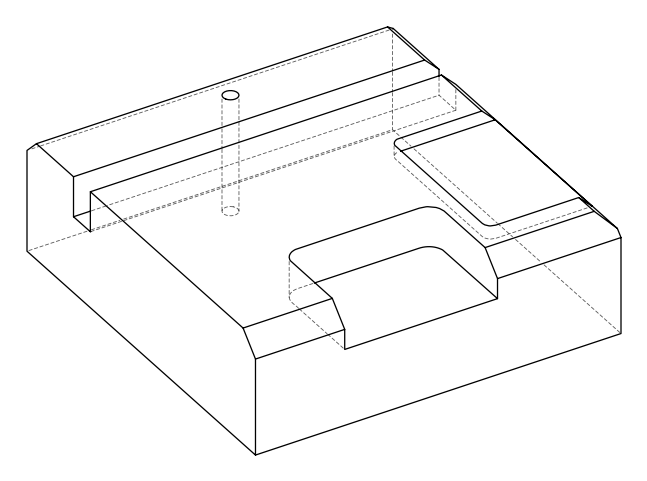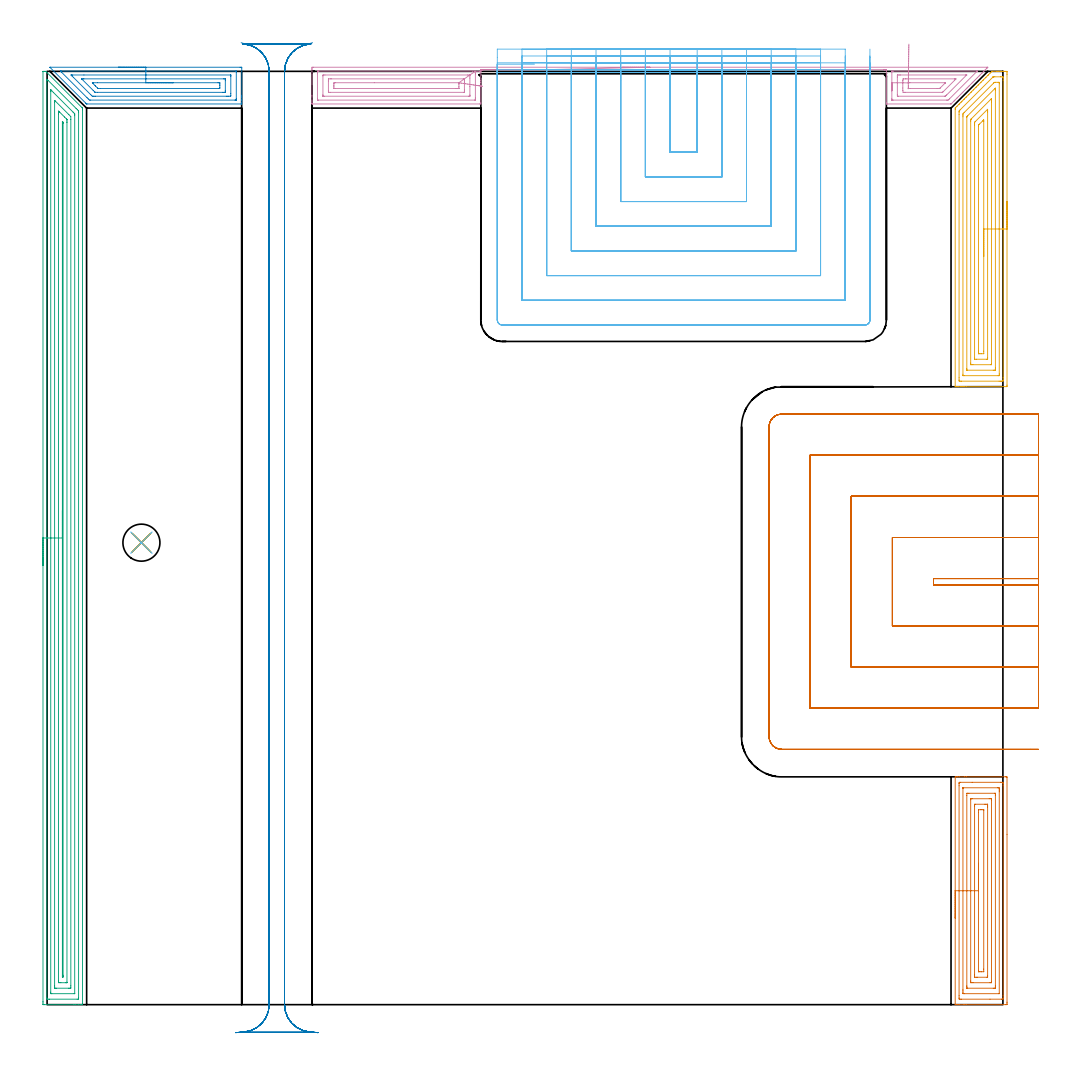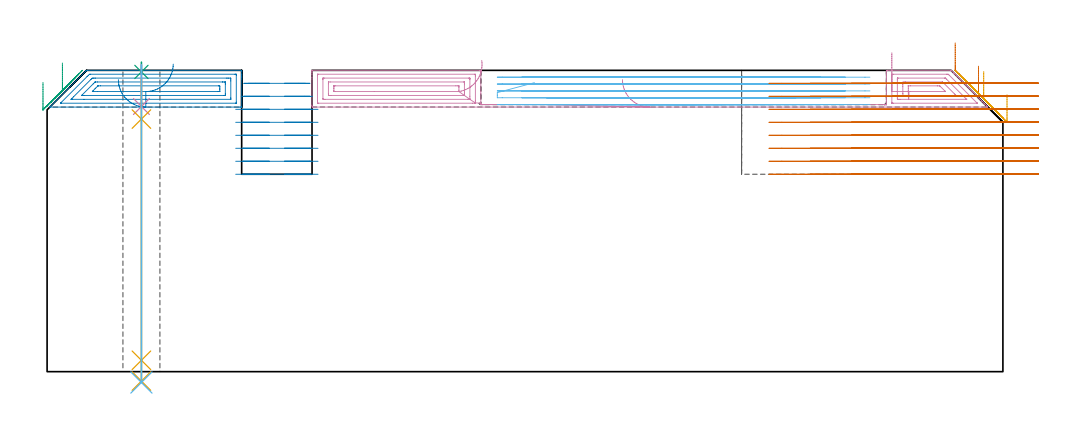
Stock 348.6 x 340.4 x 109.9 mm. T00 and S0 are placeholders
(PLAN: 12 operations, 6 tool changes, 96.7 min)
(1 AREA_MILL | FG_CHAMFER_SURFACE | UGT0205_001 | 4.98 min | 16230 mm3)
(2 AREA_MILL_1 | FG_CHAMFER_SURFACE_1 | UGT0205_001 | 2.82 min | 6989 mm3)
(3 AREA_MILL_2 | FG_CHAMFER_SURFACE_2 | UGT0205_001 | 16.22 min | 34408 mm3)
(4 AREA_MILL_3 | FG_CHAMFER_SURFACE_3 | UGT0205_001 | 5.68 min | 22045 mm3)
(5 AREA_MILL_4 | FG_CHAMFER_SURFACE_4 | UGT0205_001 | 6.5 min | 20720 mm3)
(6 MILL_SLOT | SLOT_PARTIAL_RECTANGULAR | NXT0201_011 | Follow Part, ap 3, ae 75% | 22.59 min | 169684 mm3)
(7 MILL_SLOT_1 | SLOT_PARTIAL_RECTANGULAR_1 | UGT0201_094 | Follow Part, ap 5, ae 75% | 24.35 min | 507714 mm3)
(8 MILL_RECTANGULAR_SLOT | SLOT_RECTANGULAR | UGT0201_094 | Follow Part, ap 5, ae 75% | 12.48 min | 329072 mm3)
(9 SPOT_DRILL | STEP1HOLE | NXT0321_9005460120000 | 0.03 min | 36 mm3)
(10 DRILL_BLIND_HOLE_INTO_CENTER | STEP1HOLE | NXT0301_059 | 0.06 min | 719 mm3)
(11 GUN_DRILL_THROUGH_HOLE | STEP1HOLE | UGT0307_005 | 0.53 min | 5274 mm3)
(12 DRILL_TO_ENLARGE_THROUGH_HOLE | STEP1HOLE | NXT0301_102 | 0.47 min | 9734 mm3)
(TOOL UGT0205_001 | Chamfer Mill 20 x 3 x 45 deg. | D20 FL50 Z2)
(TOOL NXT0201_011 | ENDMILL 12mm [2P460-1200-NA 1630] | D12 FL38 Z6)
(TOOL UGT0201_094 | End mill 20 mm | D20 FL38 Z4)
(TOOL NXT0321_9005460120000 | NC Spot Drill, 142deg, 12mm, Carbide, Uncoated | D12 PA142 FL30 Z2)
(TOOL NXT0301_059 | Carbide Drill 8.8mm [860.1-0880-026A1-MM 2214] | D8.8 PA140 FL47 Z2)
(TOOL UGT0307_005 | Gun Drill 8.3 mm | D8.3 PA130 FL24 Z1)
(TOOL NXT0301_102 | Carbide Drill 13.5mm [860.1-1350-108A1-MM 2214] | D13.5 PA140 FL123 Z2)
(OP 1 AREA_MILL)
G17 G21 G94 G90
T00 M6
G54
G17 G0 G90 X331.2 Y31.55 S1061 M3
G43 Z119.9 H0
G94 G1 Y31.588 Z119.028 F250.
Y31.702 Z118.163
Y31.891 Z117.312
Y32.153 Z116.48
Y32.487 Z115.674
Y32.89 Z114.9
Y33.358 Z114.164
Y33.89 Z113.472
Y34.479 Z112.829
Y35.122 Z112.24
Y35.814 Z111.708
Y36.55 Z111.24
Y37.324 Z110.837
Y38.13 Z110.503
Y38.962 Z110.241
Y39.814 Z110.052
Y40.678 Z109.938
Y41.55 Z109.9
Y82.965
X331.203 Y83.09 Z109.888
X331.233 Y83.093 Z109.859
X331.538 Y83.1 Z109.56
X332.109 Z108.99
X332.648 Z108.447
X334.695 Z106.402
X335.315 Z105.779
X349.541 Z91.556
X349.854 Y83.098 Z91.243
X350.092 Y83.09 Z91.005
X350.099 Y82.852 Z90.999
X350.1 Y62.118 Z91.
Y0.911
X350.099 Y0.58 Z91.001
X350.093 Y0.027 Z91.004
X350.091 Y0.007 Z91.005
X349.541 Y0. Z91.556
X335.315 Z105.779
X334.695 Z106.402
X334.426 Z106.671
X332.648 Z108.447
X332.109 Z108.99
X331.759 Z109.34
X331.538 Z109.561
X331.233 Y0.007 Z109.859
X331.203 Y0.01 Z109.888
X331.2 Y0.135 Z109.9
Y41.55
X332.614 Z108.486
Y79.848
X332.615 Y80.738 Z108.485
X332.617 Y80.77 Z108.483
X332.648 Y81.09 Z108.452
X333.178 Y81.098 Z107.922
X337.4 Y81.1 Z103.7
X347.763 Z93.337
X348.293 Y81.098 Z92.807
X348.652 Y81.09 Z92.448
X348.683 Y80.738 Z92.417
X348.685 Y80.706 Z92.415
X348.686 Y79.848 Z92.414
Y3.252
X348.685 Y2.361 Z92.415
X348.683 Y2.33 Z92.417
X348.652 Y2.01 Z92.448
X348.122 Y2.001 Z92.978
X343.901 Y2. Z97.199
X333.537 Z107.563
X333.007 Y2.002 Z108.093
X332.648 Y2.01 Z108.452
X332.617 Y2.361 Z108.483
X332.615 Y2.394 Z108.485
X332.614 Y3.252 Z108.486
Y41.55
X334.028 Z107.072
X334.029 Y78.957 Z107.071
X334.03 Y79.057 Z107.07
X334.032 Y79.08 Z107.068
X334.034 Y79.086 Z107.066
X334.047 Y79.09 Z107.053
X334.141 Y79.096 Z106.959
X334.284 Y79.099 Z106.816
X346.732 Z94.368
X346.874 Y79.097 Z94.226
X347.016 Y79.092 Z94.084
X347.265 Y79.08 Z93.835
X347.267 Y78.957 Z93.833
X347.27 Y78.56 Z93.83
X347.271 Y78.067 Z93.829
X347.272 Y77.668 Z93.828
X347.271 Y4.143 Z93.829
X347.27 Y4.043 Z93.83
X347.268 Y4.02 Z93.832
X347.266 Y4.014 Z93.834
X347.253 Y4.01 Z93.847
X347.159 Y4.004 Z93.941
X347.016 Y4. Z94.084
X334.568 Y4.001 Z106.532
X334.426 Y4.003 Z106.674
X334.284 Y4.008 Z106.816
X334.035 Y4.02 Z107.065
X334.033 Y4.143 Z107.067
X334.03 Y4.54 Z107.07
X334.029 Y5.033 Z107.071
X334.028 Y5.432 Z107.072
Y41.55
X335.443 Z105.657
Y76.285
X335.447 Y77.044 Z105.653
X335.449 Y77.089 Z105.651
X335.493 Y77.093 Z105.607
X335.594 Y77.097 Z105.506
X335.798 Y77.099 Z105.302
X336.204 Y77.1 Z104.896
X345.536 Y77.099 Z95.564
X345.718 Y77.098 Z95.382
X345.808 Y77.094 Z95.292
X345.848 Y77.09 Z95.252
X345.85 Y77.061 Z95.25
X345.857 Y76.413 Z95.243
Y76.285
Y6.815
X345.853 Y6.056 Z95.247
X345.851 Y6.011 Z95.249
X345.807 Y6.007 Z95.293
X345.706 Y6.003 Z95.394
X345.502 Y6.001 Z95.598
X345.096 Y6. Z96.004
X335.765 Y6.001 Z105.335
X335.583 Y6.003 Z105.517
X335.492 Y6.006 Z105.608
X335.452 Y6.01 Z105.648
X335.45 Y6.039 Z105.65
X335.443 Y6.687 Z105.657
Y6.815
Y41.55
X336.857 Z104.243
Y74.741
X336.858 Y74.978 Z104.242
X336.861 Y75.045 Z104.239
X336.864 Y75.082 Z104.236
X336.873 Y75.09 Z104.227
X336.945 Y75.095 Z104.155
X337.094 Y75.098 Z104.006
X337.388 Y75.1 Z103.712
X343.612 Z97.488
X344.206 Y75.097 Z96.894
X344.404 Y75.093 Z96.696
X344.433 Y75.09 Z96.667
X344.437 Y75.025 Z96.663
X344.441 Y74.899 Z96.659
X344.443 Y74.741 Z96.657
Y74.504
Y8.359
X344.442 Y8.122 Z96.658
X344.44 Y8.055 Z96.66
X344.437 Y8.018 Z96.663
X344.427 Y8.01 Z96.673
X344.355 Y8.005 Z96.745
X344.206 Y8.002 Z96.894
X343.912 Y8. Z97.188
X337.688 Z103.412
X337.094 Y8.003 Z104.006
X336.896 Y8.007 Z104.204
X336.867 Y8.01 Z104.233
X336.863 Y8.075 Z104.237
X336.859 Y8.201 Z104.241
X336.857 Y8.359 Z104.243
Y8.596
Y41.55
X338.271 Z102.829
Y72.433
X338.273 Y72.723 Z102.827
X338.276 Y73.023 Z102.824
X338.278 Y73.089 Z102.822
X338.37 Y73.094 Z102.73
X338.497 Y73.098 Z102.603
X342.052 Y73.1 Z99.048
X342.428 Z98.672
X342.943 Y73.098 Z98.157
X343.01 Y73.092 Z98.09
X343.022 Y73.09 Z98.078
X343.024 Y73.07 Z98.076
X343.027 Y73.014 Z98.073
X343.028 Y72.723 Z98.072
X343.029 Y72.121 Z98.071
Y10.667
X343.027 Y10.377 Z98.073
X343.024 Y10.077 Z98.076
X343.022 Y10.011 Z98.078
X342.93 Y10.006 Z98.17
X342.803 Y10.002 Z98.297
X339.248 Y10. Z101.852
X338.872 Z102.228
X338.357 Y10.002 Z102.743
X338.29 Y10.008 Z102.81
X338.278 Y10.01 Z102.822
X338.276 Y10.03 Z102.824
X338.273 Y10.086 Z102.827
X338.272 Y10.377 Z102.828
X338.271 Y10.979 Z102.829
Y41.55
X339.685 Z101.415
Y70.126
X339.687 Y70.941 Z101.413
X339.688 Y71.014 Z101.412
X339.692 Y71.083 Z101.408
X339.761 Y71.09 Z101.339
X340.492 Y71.099 Z100.608
X340.65 Y71.1 Z100.45
X341.381 Z99.719
X341.539 Y71.097 Z99.561
X341.591 Y71.094 Z99.509
X341.605 Y71.091 Z99.495
X341.609 Y71.066 Z99.491
X341.613 Y71.017 Z99.487
X341.614 Y70.941 Z99.486
X341.615 Y70.866 Z99.485
Y12.974
X341.613 Y12.159 Z99.487
X341.612 Y12.086 Z99.488
X341.608 Y12.016 Z99.492
X341.539 Y12.01 Z99.561
X340.808 Y12.001 Z100.292
X340.65 Y12. Z100.45
X339.919 Z101.181
X339.761 Y12.003 Z101.339
X339.709 Y12.006 Z101.391
X339.695 Y12.009 Z101.405
X339.691 Y12.034 Z101.409
X339.687 Y12.083 Z101.413
X339.686 Y12.159 Z101.414
X339.685 Y12.234 Z101.415
Y41.55
Y42.422 Z101.453
Y43.286 Z101.567
Y44.138 Z101.755
Y44.97 Z102.018
Y45.776 Z102.352
Y46.55 Z102.754
Y47.286 Z103.223
Y47.978 Z103.754
Y48.621 Z104.344
Y49.21 Z104.987
Y49.742 Z105.679
Y50.21 Z106.415
Y50.613 Z107.189
Y50.947 Z107.995
Y51.209 Z108.827
Y51.398 Z109.678
Y51.512 Z110.543
Y51.55 Z111.415
G0 Z119.9
M5
M2
(OP 2 AREA_MILL_1)
G17 G21 G94 G90
T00 M6
G54
G17 G0 G90 X26. Y341.9 S1061 M3
G43 Z119.9 H0
Z106.5
G94 G1 X26.038 Z105.628 F250.
X26.152 Z104.764
X26.341 Z103.912
X26.603 Z103.08
X26.937 Z102.274
X27.34 Z101.5
X27.808 Z100.764
X28.34 Z100.072
X28.929 Z99.429
X29.572 Z98.84
X30.264 Z98.308
X31. Z97.84
X31.774 Z97.437
X32.58 Z97.103
X33.412 Z96.841
X34.263 Z96.652
X35.128 Z96.538
X36. Z96.5
X70.385
X70.774 Y341.896 Z96.503
X70.99 Y341.892 Z96.506
X71. Y341.672 Z96.725
Y331.659 Z106.735
Y331.107 Z107.289
Y330.774 Z107.622
Y330.222 Z108.174
Y329.889 Z108.506
Y328.879 Z109.52
X70.992 Y328.522 Z109.869
X70.99 Y328.503 Z109.888
X70.832 Y328.5 Z109.9
X14.565
X14.405 Y328.503 Z109.889
X14.378 Y328.526 Z109.868
X14.165 Y328.734 Z109.665
X14.118 Y328.781 Z109.618
X1.168 Y341.732 Z96.666
X1.067 Y341.839 Z96.559
X1.019 Y341.892 Z96.506
X1.138 Y341.899 Z96.501
X1.168 Y341.9 Z96.5
X36.
Y340.486 Z97.914
X68.821 Y340.485 Z97.915
X68.919 Y340.484 Z97.916
X68.967 Y340.481 Z97.919
X68.985 Y340.479 Z97.921
X68.99 Y340.468 Z97.932
X68.994 Y340.358 Z98.042
X68.999 Y340.114 Z98.286
Y330.378 Z108.022
X68.992 Y329.98 Z108.42
X68.99 Y329.93 Z108.47
X68.975 Y329.921 Z108.479
X68.924 Y329.919 Z108.481
X68.816 Y329.916 Z108.484
X68.599 Y329.914 Z108.486
X68.573
X15.879 Y329.915 Z108.485
X15.451 Y329.921 Z108.479
X15.012 Y330.344 Z108.056
X14.577 Y330.774 Z107.626
X5.187 Y340.162 Z98.238
X4.984 Y340.368 Z98.032
X4.913 Y340.443 Z97.957
X4.886 Y340.475 Z97.925
X4.885 Y340.479 Z97.921
X4.899 Y340.481 Z97.919
X4.994 Y340.484 Z97.916
X5.187 Y340.486 Z97.914
X5.213
X36.
Y339.072 Z99.328
X66.924 Y339.071 Z99.329
X66.964 Y339.07 Z99.33
X66.986 Y339.068 Z99.332
X66.99 Y339.066 Z99.334
X66.993 Y339.05 Z99.35
X66.998 Y338.926 Z99.474
X67. Y338.741 Z99.659
Y338.555 Z99.845
Y332.359 Z106.041
X66.995 Y331.659 Z106.741
X66.991 Y331.482 Z106.918
X66.971 Y331.335 Z107.065
X66.813 Y331.334 Z107.066
X66.252 Y331.33 Z107.07
X65.92 Y331.329 Z107.071
X65.36 Y331.328 Z107.072
X17.691 Y331.329 Z107.071
X17.13 Y331.33 Z107.07
X16.798 Y331.334 Z107.066
X16.473 Y331.339 Z107.061
X16.144 Y331.659 Z106.741
X15.905 Y331.895 Z106.505
X9.653 Y338.146 Z100.254
X9.06 Y338.741 Z99.659
X8.76 Y339.046 Z99.354
X8.751 Y339.065 Z99.335
X8.76 Y339.066 Z99.334
X9.32 Y339.071 Z99.329
X13.436 Y339.072 Z99.328
X36.
Y337.657 Z100.743
X64.334
X64.891 Y337.655 Z100.745
X64.95 Y337.653 Z100.747
X64.985 Y337.651 Z100.749
X64.99 Y337.611 Z100.789
X64.994 Y337.407 Z100.993
X65. Y336.997 Z101.403
Y333.456 Z104.944
Y333.43 Z104.97
X64.994 Y333. Z105.4
X64.99 Y332.786 Z105.614
X64.978 Y332.749 Z105.651
X64.925 Y332.747 Z105.653
X64.824 Y332.745 Z105.655
X64.133 Y332.743 Z105.657
X63.933
X18.384
X17.691 Y332.744 Z105.656
X17.592 Y332.746 Z105.654
X17.533 Y332.75 Z105.65
X17.505 Y332.756 Z105.644
X17.478 Y332.781 Z105.619
X17.256 Y332.997 Z105.403
X16.819 Y333.43 Z104.97
X12.847 Y337.402 Z100.998
X12.663 Y337.59 Z100.81
X12.62 Y337.637 Z100.763
X12.609 Y337.652 Z100.748
X12.615 Y337.653 Z100.747
X12.676 Y337.655 Z100.745
X13.225 Y337.657 Z100.743
X13.425
X36.
Y336.243 Z102.157
X62.347 Y336.242 Z102.158
X62.506 Y336.241 Z102.159
X62.825 Y336.236 Z102.164
X62.99 Y336.228 Z102.172
X62.994 Y336.177 Z102.223
X62.996 Y336.085 Z102.315
X63. Y335.438 Z102.962
X62.999 Y335.2 Z103.2
X62.997 Y334.556 Z103.844
X62.99 Y334.315 Z104.085
X62.975 Y334.164 Z104.236
X62.666 Y334.159 Z104.241
X62.506 Y334.158 Z104.242
X19.477 Y334.157 Z104.243
X18.739 Y334.161 Z104.239
X18.584 Y334.164 Z104.236
X18.539 Y334.171 Z104.229
X18.488 Y334.218 Z104.182
X18.387 Y334.315 Z104.085
X17.691 Y335.007 Z103.393
X17.498 Y335.2 Z103.2
X16.798 Y335.904 Z102.496
X16.624 Y336.085 Z102.315
X16.496 Y336.237 Z102.163
X16.641 Y336.24 Z102.16
X16.798 Y336.242 Z102.158
X18.425 Y336.243 Z102.157
X36.
X36.872 Z102.195
X37.736 Z102.309
X38.588 Z102.498
X39.42 Z102.76
X40.226 Z103.094
X41. Z103.497
X41.736 Z103.965
X42.428 Z104.496
X43.071 Z105.086
X43.66 Z105.729
X44.191 Z106.421
X44.66 Z107.157
X45.063 Z107.931
X45.397 Z108.737
X45.659 Z109.569
X45.848 Z110.42
X45.962 Z111.285
X46. Z112.157
G0 Z119.9
M5
M2
(OP 3 AREA_MILL_2)
G17 G21 G94 G90
T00 M6
G54
G17 G0 G90 X-1.5 Y160.2 S1061 M3
G43 Z119.9 H0
Z105.5
G94 G1 Y160.238 Z104.628 F250.
Y160.352 Z103.764
Y160.541 Z102.912
Y160.803 Z102.08
Y161.137 Z101.274
Y161.54 Z100.5
Y162.009 Z99.764
Y162.54 Z99.072
Y163.129 Z98.429
Y163.772 Z97.84
Y164.464 Z97.309
Y165.2 Z96.84
Y165.974 Z96.437
Y166.78 Z96.103
Y167.612 Z95.841
Y168.464 Z95.652
Y169.328 Z95.538
Y170.2 Z95.5
Y340.239
X-1.498 Y340.297 Z95.502
X-1.491 Y340.4 Z95.506
X-0.922 Z96.077
X-0.515 Y340.398 Z96.485
X-0.503 Y340.397 Z96.496
X-0.488 Y340.388 Z96.51
X-0.071 Y339.972 Z96.926
X12.803 Y327.098 Z109.802
X12.812 Y327.089 Z109.81
X12.9 Y327.005 Z109.884
Y326.404 Z109.9
Y0.161
X12.897 Y0.01 Z109.888
X12.866 Y0.007 Z109.858
X12.509 Y0. Z109.509
X12.112 Z109.111
X11.471 Z108.466
X10.263 Z107.26
X9.695 Z106.689
X-0.959 Y0.001 Z96.038
X-1.188 Y0.003 Z95.809
X-1.492 Y0.008 Z95.506
X-1.494 Y0.069 Z95.503
X-1.499 Y0.607 Z95.501
X-1.5 Y1.151 Z95.5
Y170.2
X-0.086 Z96.914
X-0.085 Y337.129 Z96.915
X-0.071 Y337.509 Z96.929
X0.334 Y337.115 Z97.334
X10.583 Y326.867 Z107.583
X11.045 Y326.404 Z108.045
X11.471 Y325.967 Z108.471
X11.485 Y325.511 Z108.485
X11.486 Y325.496 Z108.486
X11.485 Y2.378 Z108.485
X11.471 Y2.01 Z108.471
X10.973 Y2.001 Z107.973
X0.817 Y2. Z97.817
X0.318 Y2.001 Z97.318
X-0.071 Y2.01 Z96.929
X-0.085 Y2.393 Z96.915
X-0.086 Y2.407 Z96.914
Y170.2
X1.329 Z98.329
Y333.03
X1.331 Y333.544 Z98.331
X1.333 Y333.642 Z98.333
Y333.65
X1.362 Y333.627 Z98.362
X1.454 Y333.544 Z98.454
X1.705 Y333.296 Z98.705
X2.349 Y332.652 Z99.349
X9.489 Y325.511 Z106.489
X9.695 Y325.302 Z106.695
X10.033 Y324.955 Z107.033
X10.065 Y324.908 Z107.065
X10.067 Y324.845 Z107.067
X10.07 Y324.745 Z107.07
X10.071 Y324.619 Z107.071
Y324.24
Y4.083
X10.07 Y4.036 Z107.07
X10.068 Y4.014 Z107.068
X10.066 Y4.01 Z107.066
X10.048 Y4.007 Z107.048
X9.871 Y4.001 Z106.871
X1.705 Z98.705
X1.528 Y4.004 Z98.528
X1.41 Y4.01 Z98.41
X1.335 Y4.015 Z98.335
X1.333 Y4.052 Z98.333
X1.331 Y4.178 Z98.331
X1.329 Y4.555 Z98.329
Y170.2
X2.743 Z99.743
Y329.081
X2.746 Y329.713 Z99.746
X2.748 Y329.784 Z99.748
X2.749 Y329.79 Z99.749
X2.77 Y329.774 Z99.77
X2.824 Y329.724 Z99.824
X3.038 Y329.512 Z100.038
X7.933 Y324.619 Z104.933
X8.65 Y323.884 Z105.65
X8.657 Y322.833 Z105.657
Y6.856
X8.652 Y6.119 Z105.652
X8.65 Y6.017 Z105.65
X8.558 Y6.01 Z105.558
X8.345 Y6.006 Z105.345
X7.92 Y6. Z104.92
X3.443 Z100.443
X3.042 Y6.004 Z100.042
X2.841 Y6.008 Z99.841
X2.75 Y6.012 Z99.75
X2.743 Y6.856 Z99.743
Y170.2
X4.157 Z101.157
Y324.831
X4.158 Y325.511 Z101.158
X4.16 Y325.72 Z101.16
X4.164 Y325.917 Z101.164
X4.368 Y325.724 Z101.368
X4.589 Y325.511 Z101.589
X6.376 Y323.726 Z103.376
X7.032 Y323.068 Z104.032
X7.148 Y322.949 Z104.148
X7.205 Y322.887 Z104.205
X7.23 Y322.857 Z104.23
X7.236 Y322.833 Z104.236
X7.239 Y322.625 Z104.239
X7.243 Y321.941 Z104.243
Y321.728
X7.242 Y8.216 Z104.242
X7.241 Y8.074 Z104.241
X7.238 Y8.024 Z104.238
X7.235 Y8.009 Z104.235
X7.23 Y8.006 Z104.23
X7.191 Y8.003 Z104.191
X7.032 Y8.001 Z104.032
X6.781 Y8. Z103.781
X5.005 Y8.001 Z102.005
X4.368 Y8.009 Z101.368
X4.164 Y8.013 Z101.164
X4.159 Y8.428 Z101.159
X4.158 Y8.641 Z101.158
X4.157 Y170.2 Z101.157
X5.571 Z102.571
X5.572 Y321.941 Z102.572
X5.573 Y322.022 Z102.573
X5.576 Y322.061 Z102.576
X5.577 Y322.063 Z102.577
X5.586 Y322.058 Z102.586
X5.709 Y321.941 Z102.709
X5.789 Y321.855 Z102.789
X5.817 Y321.824 Z102.817
X5.822 Y321.791 Z102.822
X5.825 Y321.624 Z102.825
X5.828 Y321.366 Z102.828
X5.829 Y10.743 Z102.829
X5.827 Y10.426 Z102.827
X5.825 Y10.2 Z102.825
X5.822 Y10.034 Z102.822
X5.671 Y10.009 Z102.671
X5.588 Y10.01 Z102.588
X5.578 Y10.017 Z102.578
X5.575 Y10.044 Z102.575
X5.573 Y10.107 Z102.573
X5.571 Y10.426 Z102.571
Y10.685
Y170.2
Y171.072 Z102.609
Y171.937 Z102.723
Y172.788 Z102.912
Y173.62 Z103.174
Y174.426 Z103.508
Y175.2 Z103.911
Y175.936 Z104.38
Y176.628 Z104.911
Y177.271 Z105.5
Y177.86 Z106.143
Y178.392 Z106.835
Y178.86 Z107.571
Y179.263 Z108.345
Y179.597 Z109.151
Y179.859 Z109.983
Y180.048 Z110.835
Y180.162 Z111.7
Y180.2 Z112.571
G0 Z119.9
M5
M2
(OP 4 AREA_MILL_3)
G17 G21 G94 G90
T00 M6
G54
G17 G0 G90 X209.85 Y341.9 S1061 M3
G43 Z119.9 H0
Z106.5
G94 G1 X209.888 Z105.628 F250.
X210.002 Z104.764
X210.191 Z103.912
X210.453 Z103.08
X210.787 Z102.274
X211.19 Z101.5
X211.658 Z100.764
X212.19 Z100.072
X212.779 Z99.429
X213.422 Z98.84
X214.114 Z98.308
X214.85 Z97.84
X215.624 Z97.437
X216.43 Z97.103
X217.262 Z96.841
X218.114 Z96.652
X218.978 Z96.538
X219.85 Z96.5
X342.839
X343.095 Y341.899 Z96.501
Y341.895 Z96.504
X342.875 Y341.675 Z96.725
X342.798 Y341.598 Z96.801
X342.598 Y341.396 Z97.
X342.009 Y340.809 Z97.59
X341.906 Y340.706 Z97.693
X341.713 Y340.511 Z97.885
X341.144 Y339.944 Z98.456
X341.014 Y339.813 Z98.585
X340.828 Y339.626 Z98.77
X340.279 Y339.079 Z99.321
X339.943 Y338.741 Z99.655
X339.413 Y338.213 Z100.187
X339.057 Y337.856 Z100.541
X338.548 Y337.348 Z101.052
X338.172 Y336.97 Z101.426
X337.682 Y336.482 Z101.918
X337.287 Y336.085 Z102.311
X336.817 Y335.617 Z102.783
X336.402 Y335.2 Z103.196
X336.257 Y335.056 Z103.343
X335.963 Y334.763 Z103.637
X335.516 Y334.315 Z104.082
X335.057 Y333.857 Z104.543
X334.631 Y333.43 Z104.967
X334.151 Y332.951 Z105.449
X333.746 Y332.544 Z105.852
X333.245 Y332.045 Z106.355
X332.861 Y331.659 Z106.738
X332.339 Y331.138 Z107.261
X331.975 Y330.774 Z107.623
X331.797 Y330.596 Z107.803
X331.626 Y330.425 Z107.974
X331.09 Y329.889 Z108.509
X330.905 Y329.705 Z108.695
X330.76 Y329.56 Z108.84
X330.648 Y329.446 Z108.951
X330.607 Y329.407 Z108.992
X329.93 Y328.73 Z109.669
X329.717 Y328.521 Z109.873
X329.695 Y328.504 Z109.889
X329.567 Y328.5 Z109.9
X306.374
X306.11 Y328.504 Z109.89
X306.108 Y328.537 Z109.858
X306.1 Y328.81 Z109.585
Y341. Z97.399
X305.929
X305.764
X305.537 Y340.996 Z97.394
X305.523 Y340.994 Z97.392
X305.521 Y340.995 Z97.393
X305.505 Y341. Z97.399
X305.458 Y340.998 Z97.394
X305.457 Z97.395
X305.447 Y340.999 Z97.397
X305.261 Z97.393
X305.041 Y341. Z97.4
X159.194
X158.992 Y340.999 Z97.393
X158.88 Y340.998 Z97.394
X158.878 Y340.997
X158.847 Y340.999 Z97.397
X158.82 Y340.998 Z97.395
X158.818
X158.777 Y341. Z97.398
X158.763 Y340.995 Z97.393
X158.76 Y340.994
X158.748 Y340.996 Z97.395
X158.644 Y341. Z97.4
X158.2
Y340.725 Z97.675
Y340.682 Z97.712
Y340.511 Z97.883
Y336.97 Z101.424
Y336.287 Z102.113
X158.199 Y328.888 Z109.51
X158.19 Y328.506 Z109.892
X157.856 Y328.5 Z109.9
X96.753
X96.61 Y328.503 Z109.888
X96.608 Y328.52 Z109.871
X96.6 Y328.846 Z109.553
Y329.281 Z109.118
Y329.889 Z108.506
Y331.078 Z107.319
Y331.659 Z106.735
Y341.106 Z97.291
X96.603 Y341.396 Z97.001
X96.608 Y341.891 Z96.506
X96.698 Y341.894 Z96.504
X97.199 Y341.9 Z96.5
X219.85
X181.048 Y341. Z97.4
X159.194
X158.991 Y340.999 Z97.393
X158.88 Y340.997 Z97.394
X158.847 Y340.999 Z97.398
X158.818 Y340.997 Z97.395
Y340.998
X158.776 Y340.999 Z97.399
X158.763 Y340.995 Z97.393
X158.76 Y340.994
X158.757
X158.748 Y340.996 Z97.395
X158.644 Y341. Z97.4
X158.2
X158.185 Y340.715 Z97.685
X158.183 Y340.689 Z97.707
X158.182 Y340.673 Z97.721
X158.174 Y340.511 Z97.884
X158.169 Y340.432 Z97.962
X157.856 Y340.428 Z97.972
X156.195 Y340.388 Z98.012
X156.2 Y339.626 Z98.774
Y339.499 Z98.901
Y330.647 Z107.753
X156.197 Y330.519 Z107.881
X156.19 Y330.265 Z108.135
X156.17 Y329.921 Z108.479
X156.072 Y329.916 Z108.484
X156.045 Y329.915 Z108.485
X98.958 Y329.914 Z108.486
X98.763 Y329.916 Z108.484
X98.665 Y329.918 Z108.482
X98.62 Y329.921 Z108.479
X98.609 Y329.926 Z108.474
X98.607 Y329.942 Z108.458
X98.603 Y330.039 Z108.361
X98.6 Y330.269 Z108.131
Y339.626 Z98.774
X98.602 Y340.004 Z98.396
X98.61 Y340.386 Z98.014
X98.614 Y340.479 Z97.921
X98.659 Y340.481 Z97.919
X98.767 Y340.484 Z97.916
X98.983 Y340.486 Z97.914
X99.009
X155.205
X156.072 Y340.481 Z97.919
X156.104 Y340.479 Z97.921
X156.19 Y340.436 Z97.964
X156.195 Y340.388 Z98.012
X154.177 Y339.065 Z99.335
X154.197 Y338.831 Z99.569
X154.198 Y338.741 Z99.659
X154.2 Y337.943 Z100.457
Y334.844 Z103.556
Y331.746 Z106.654
Y331.659 Z106.741
X154.197 Y331.46 Z106.94
X154.193 Y331.361 Z107.039
X154.191 Y331.341 Z107.059
X154.156 Y331.335 Z107.065
X154.062 Y331.332 Z107.068
X153.728 Y331.329 Z107.071
X101.1
X100.767 Y331.33 Z107.07
X100.657 Y331.333 Z107.067
X100.621 Y331.335 Z107.065
X100.61 Y331.345 Z107.055
X100.606 Y331.383 Z107.017
X100.602 Y331.493 Z106.907
X100.6 Y331.659 Z106.741
Y331.825 Z106.575
X100.601 Y338.741 Z99.659
X100.602 Y338.904 Z99.496
X100.61 Y339.064 Z99.336
X100.767 Y339.067 Z99.333
X101.327 Y339.071 Z99.329
X153.396
X153.956 Y339.07 Z99.33
X154.115 Y339.067 Z99.333
X154.177 Y339.065 Z99.335
X152.187 Y337.651 Z100.749
X152.19 Y337.617 Z100.783
X152.198 Y337.273 Z101.127
X152.199 Y336.97 Z101.43
X152.2 Y336.387 Z102.013
Y333.731 Z104.669
Y333.43 Z104.97
X152.197 Y332.849 Z105.551
X152.19 Y332.763 Z105.637
X152.187 Y332.749 Z105.651
X152.173 Y332.747 Z105.653
X152.131 Y332.745 Z105.655
X151.958 Y332.743 Z105.657
X103.243
X102.693 Y332.745 Z105.655
X102.632 Y332.747 Z105.653
X102.616 Y332.749 Z105.651
X102.61 Y332.759 Z105.641
X102.607 Y332.805 Z105.595
X102.602 Y332.997 Z105.403
X102.6 Y333.381 Z105.019
Y336.922 Z101.478
Y336.97 Z101.43
X102.604 Y337.389 Z101.011
X102.608 Y337.598 Z100.802
X102.61 Y337.644 Z100.756
X102.654 Y337.65 Z100.75
X102.755 Y337.653 Z100.747
X103.443 Y337.657 Z100.743
X103.643
X151.812
X152.031 Y337.655 Z100.745
X152.187 Y337.651 Z100.749
X150.191 Y336.235 Z102.165
X150.194 Y336.229 Z102.171
X150.197 Y336.208 Z102.192
X150.199 Y336.085 Z102.315
X150.2 Y335.716 Z102.684
Y334.831 Z103.569
X150.197 Y334.315 Z104.085
X150.194 Y334.223 Z104.177
X150.19 Y334.178 Z104.222
X150.184 Y334.164 Z104.236
X150.145 Y334.162 Z104.238
X149.985 Y334.158 Z104.242
X149.828 Y334.157 Z104.243
X149.095
X105.068
X104.75 Y334.159 Z104.241
X104.659 Y334.161 Z104.239
X104.611 Y334.164 Z104.236
X104.609 Y334.173 Z104.227
X104.604 Y334.226 Z104.174
X104.602 Y334.315 Z104.085
X104.6 Y334.937 Z103.463
Y335.2 Z103.2
X104.601 Y335.821 Z102.579
X104.606 Y336.085 Z102.315
X104.61 Y336.234 Z102.166
X104.909 Y336.24 Z102.16
X105.069 Y336.242 Z102.158
X119.34 Y336.243 Z102.157
X149.987
X150.093 Y336.241 Z102.159
X150.176 Y336.237 Z102.163
X150.191 Y336.235 Z102.165
X151.038 Y336.108 Z102.33
X151.868 Y335.984 Z102.57
X152.674 Y335.863 Z102.881
X153.45 Y335.747 Z103.263
X154.19 Y335.636 Z103.711
X154.889 Y335.531 Z104.223
X155.541 Y335.434 Z104.794
X156.141 Y335.344 Z105.421
X156.685 Y335.262 Z106.098
X157.168 Y335.19 Z106.821
X157.587 Y335.127 Z107.583
X157.939 Y335.075 Z108.38
X158.221 Y335.032 Z109.204
X158.431 Y335.001 Z110.051
X158.567 Y334.981 Z110.912
X158.628 Y334.971 Z111.782
X158.614 Y334.973 Z112.655
X158.525 Y334.987 Z113.522
G0 Z119.9
X308.1 Y336.234
Z116.308
G1 Y335.645 Z115.665
Y335.113 Z114.973
Y334.645 Z114.237
Y334.242 Z113.463
Y333.908 Z112.657
Y333.646 Z111.825
Y333.457 Z110.974
Y333.343 Z110.109
Y333.305 Z109.237
Y333.343 Z108.366
Y333.457 Z107.501
Y333.646 Z106.649
Y333.908 Z105.817
Y334.242 Z105.011
Y334.645 Z104.237
Y335.113 Z103.501
Y335.645 Z102.809
Y336.234 Z102.166
Y340.127 Z98.273
X308.101 Y340.294 Z98.106
X308.104 Y340.427 Z97.973
X308.108 Y340.468 Z97.932
X308.112 Y340.48 Z97.92
X308.119 Y340.481 Z97.919
X308.171 Y340.484 Z97.916
X308.605 Y340.486 Z97.914
X338.958
X339.121 Y340.483 Z97.917
X339.201 Y340.479 Z97.921
X339.217 Y340.477 Z97.923
X339.212 Y340.47 Z97.93
X339.183 Y340.437 Z97.963
X339.097 Y340.348 Z98.052
X339.017 Y340.267 Z98.133
X329.121 Y330.371 Z108.029
X328.875 Y330.132 Z108.268
X328.657 Y329.921 Z108.479
X328.229 Y329.915 Z108.485
X328.203 Y329.914 Z108.486
X308.579
X308.176 Y329.917 Z108.483
X308.127 Y329.919 Z108.481
X308.11 Y329.921 Z108.479
X308.107 Y329.937 Z108.463
X308.102 Y329.996 Z108.404
X308.101 Y330.051 Z108.349
X308.1 Y330.39 Z108.01
Y336.234 Z102.166
X310.1
Y338.142 Z100.258
X310.102 Y338.741 Z99.659
X310.105 Y339.022 Z99.378
X310.11 Y339.062 Z99.338
X310.14 Y339.065 Z99.335
X310.222 Y339.068 Z99.332
X310.389 Y339.07 Z99.33
X310.947 Y339.072 Z99.328
X311.281
X335.032 Y339.071 Z99.329
X335.15 Y339.07 Z99.33
X335.365 Y339.067 Z99.333
Y339.065 Z99.335
X328.094 Y331.793 Z106.607
X327.959 Y331.659 Z106.741
X327.644 Y331.354 Z107.046
X327.623 Y331.335 Z107.065
X327.586 Y331.333 Z107.067
X327.503 Y331.33 Z107.07
X327.337 Y331.329 Z107.071
X310.389
X310.277
X310.189 Y331.332 Z107.068
X310.132 Y331.335 Z107.065
X310.11 Y331.34 Z107.06
X310.108 Y331.373 Z107.027
X310.103 Y331.659 Z106.741
X310.1 Y331.945 Z106.455
Y336.234 Z102.166
X312.1 Y336.227 Z102.173
X312.103 Y336.97 Z101.43
X312.105 Y337.037 Z101.363
X312.173 Y337.65 Z100.75
X312.377 Y337.653 Z100.747
X313.065 Y337.657 Z100.743
X313.264
X330.905
X331.106 Y337.655 Z100.745
X331.404 Y337.65 Z100.75
X331.485 Y337.645 Z100.755
X331.434 Y337.589 Z100.811
X331.367 Y337.518 Z100.882
X331.307 Y337.456 Z100.944
X330.992 Y337.141 Z101.259
X326.864 Y333.013 Z105.387
X326.723 Y332.874 Z105.526
X326.607 Y332.765 Z105.635
X326.59 Y332.751 Z105.649
X326.573 Y332.748 Z105.652
X326.531 Y332.745 Z105.655
X326.445 Y332.743 Z105.657
X313.065
X312.863 Y332.744 Z105.656
X312.173 Y332.75 Z105.65
X312.108 Y333.43 Z104.97
X312.103 Y333.499 Z104.901
X312.1 Y334.315 Z104.085
Y336.227 Z102.173
X314.102 Y336.178 Z102.222
X314.105 Y336.224 Z102.176
X314.109 Y336.231 Z102.169
X314.123 Y336.236 Z102.164
X314.212 Y336.239 Z102.161
X314.53 Y336.243 Z102.157
X314.689
X327.337
X327.496 Y336.242 Z102.158
X327.601 Y336.239 Z102.161
X327.624 Y336.237 Z102.163
X327.604 Y336.212 Z102.188
X327.559 Y336.161 Z102.239
X327.487 Y336.085 Z102.315
X327.412 Y336.01 Z102.39
X325.714 Y334.315 Z104.085
X325.632 Y334.236 Z104.164
X325.553 Y334.164 Z104.236
X324.819 Y334.158 Z104.242
X324.661 Y334.157 Z104.243
X314.849
X314.114 Y334.159 Z104.241
X314.111 Y334.161 Z104.239
X314.103 Y334.169 Z104.231
X314.101 Y334.315 Z104.085
X314.1 Y335.058 Z103.342
Y335.943 Z102.457
Y336.085 Z102.315
X314.102 Y336.178 Z102.222
X314.111 Y336.821 Z101.633
X314.121 Y337.513 Z101.102
X314.132 Y338.249 Z100.633
X314.143 Y339.023 Z100.23
X314.155 Y339.829 Z99.896
X314.167 Y340.661 Z99.634
X314.18 Y341.512 Z99.445
X314.193 Y342.377 Z99.331
X314.205 Y343.249 Z99.293
X314.218 Y344.12 Z99.331
X314.231 Y344.985 Z99.445
X314.243 Y345.836 Z99.634
X314.256 Y346.668 Z99.897
X314.268 Y347.474 Z100.231
X314.279 Y348.248 Z100.633
X314.29 Y348.984 Z101.102
X314.3 Y349.676 Z101.633
X314.309 Y350.319 Z102.223
G0 Z119.9
M5
M2
(OP 5 AREA_MILL_4)
G17 G21 G94 G90
T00 M6
G54
G17 G0 G90 X350.1 Y292.9 S1061 M3
G43 Z119.9 H0
Z101.
G94 G1 Y292.862 Z100.128 F250.
Y292.748 Z99.264
Y292.559 Z98.412
Y292.297 Z97.58
Y291.963 Z96.774
Y291.56 Z96.
Y291.091 Z95.264
Y290.56 Z94.572
Y289.971 Z93.929
Y289.328 Z93.34
Y288.636 Z92.809
Y287.9 Z92.34
Y287.126 Z91.937
Y286.32 Z91.603
Y285.488 Z91.341
Y284.636 Z91.152
Y283.772 Z91.038
Y282.9 Z91.
Y225.966
X350.096 Y225.631 Z91.002
X350.091 Y225.41 Z91.005
X349.865 Y225.4 Z91.232
X335.315 Z105.779
X334.667 Z106.43
X334.426 Z106.671
X333.778 Z107.319
X333.537 Z107.559
X333.054 Z108.045
X332.241 Z108.858
X331.503 Z109.596
X331.231 Z109.86
X331.203 Y225.409 Z109.889
X331.2 Y225.521 Z109.9
Y326.49
X331.207 Y327. Z109.893
X331.209 Y327.009 Z109.891
X331.875 Y327.677 Z109.222
X332.469 Y328.27 Z108.63
X332.648 Y328.449 Z108.449
X332.765 Y328.566 Z108.332
X333.359 Y329.159 Z107.741
X333.537 Y329.338 Z107.56
X333.654 Y329.456 Z107.443
X334.249 Y330.049 Z106.851
X334.426 Y330.227 Z106.671
X334.544 Y330.345 Z106.553
X335.138 Y330.938 Z105.961
X335.315 Y331.117 Z105.782
X336.028 Y331.828 Z105.072
X336.204 Y332.006 Z104.893
X336.917 Y332.718 Z104.182
X337.094 Y332.895 Z104.004
X337.807 Y333.607 Z103.292
X337.983 Y333.784 Z103.115
X338.697 Y334.497 Z102.403
X338.872 Y334.673 Z102.226
X339.586 Y335.386 Z101.513
X339.761 Y335.562 Z101.336
X340.476 Y336.276 Z100.624
X340.65 Y336.451 Z100.447
X341.365 Y337.166 Z99.734
X341.539 Y337.34 Z99.558
X342.255 Y338.055 Z98.844
X342.428 Y338.23 Z98.669
X343.145 Y338.945 Z97.955
X343.317 Y339.119 Z97.78
X344.034 Y339.834 Z97.065
X344.206 Y340.008 Z96.891
X344.579 Y340.38 Z96.52
X344.601 Y340.394 Z96.498
X344.61 Y340.4 Z96.49
X346.391 Z94.708
X346.874 Z94.222
X347.115 Z93.982
X347.763 Z93.334
X348.004 Z93.093
X348.652 Z92.442
X349.217 Z91.878
X349.541 Y340.398 Z91.554
X350.091 Y340.393 Z91.005
X350.093 Y340.386 Z91.003
X350.099 Y339.834 Z91.001
X350.1 Y339.275 Z91.
Y282.9
X348.686 Z92.414
Y228.634
X348.684 Y227.745 Z92.416
X348.683 Y227.714 Z92.417
X348.652 Y227.41 Z92.448
X348.106 Y227.402 Z92.994
X347.763 Y227.401 Z93.337
X347.218 Y227.4 Z93.882
X333.537 Y227.401 Z107.563
X332.99 Y227.403 Z108.11
X332.648 Y227.41 Z108.452
X332.618 Y227.745 Z108.482
X332.616 Y227.777 Z108.484
X332.614 Y228.634 Z108.486
Y324.711
X332.616 Y325.601 Z108.484
X332.617 Y325.632 Z108.483
X332.648 Y325.986 Z108.452
X332.896 Y326.242 Z108.204
X333.14 Y326.49 Z107.96
X344.901 Y338.25 Z96.199
X344.966 Y338.314 Z96.134
X345.02 Y338.362 Z96.08
X345.055 Y338.39 Z96.045
X345.096 Y338.392 Z96.004
X345.641 Y338.399 Z95.459
X347.763 Z93.337
X348.31 Y338.397 Z92.79
X348.652 Y338.39 Z92.448
X348.682 Y338.055 Z92.418
X348.684 Y338.023 Z92.416
X348.686 Y337.166 Z92.414
Y282.9
X347.272 Z93.828
X347.271 Y230.016 Z93.829
X347.268 Y229.524 Z93.832
X347.266 Y229.426 Z93.834
X347.264 Y229.41 Z93.836
X347.204 Y229.406 Z93.896
X347.122 Y229.402 Z93.978
X346.998 Y229.4 Z94.102
X346.874 Z94.226
X334.426 Y229.401 Z106.674
X334.302 Y229.403 Z106.798
X334.056 Y229.41 Z107.044
X334.034 Y229.42 Z107.066
X334.032 Y229.433 Z107.068
X334.03 Y229.467 Z107.07
X334.029 Y229.524 Z107.071
X334.028 Y229.922 Z107.072
X334.029 Y323.822 Z107.071
X334.03 Y324.218 Z107.07
X334.033 Y324.711 Z107.067
X334.036 Y324.905 Z107.064
X334.124 Y325.013 Z106.976
X334.426 Y325.324 Z106.674
X334.563 Y325.464 Z106.537
X345.236 Y336.136 Z95.864
X345.378 Y336.276 Z95.722
X345.499 Y336.388 Z95.601
X345.737 Y336.396 Z95.363
X345.862 Y336.399 Z95.238
X346.874 Z94.226
X346.998 Y336.397 Z94.102
X347.244 Y336.39 Z93.856
X347.266 Y336.38 Z93.834
X347.268 Y336.367 Z93.832
X347.27 Y336.333 Z93.83
X347.271 Y336.276 Z93.829
Y335.878
X347.272 Y282.9 Z93.828
X345.857 Z95.243
Y232.193
X345.852 Y231.436 Z95.248
X345.851 Y231.414 Z95.249
X345.837 Y231.41 Z95.263
X345.789 Y231.405 Z95.311
X345.69 Y231.402 Z95.41
X345.492 Y231.4 Z95.608
X345.096 Z96.004
X335.591 Y231.401 Z105.509
X335.505 Y231.403 Z105.595
X335.463 Y231.408 Z105.637
X335.449 Y231.411 Z105.651
X335.448 Y231.423 Z105.652
X335.443 Y232.065 Z105.657
Y323.694
X335.445 Y323.822 Z105.655
X335.447 Y323.868 Z105.653
X335.449 Y323.888 Z105.651
X335.466 Y323.908 Z105.634
X335.538 Y323.986 Z105.562
X335.649 Y324.099 Z105.451
X335.787 Y324.239 Z105.313
X345.571 Y334.022 Z95.529
X345.651 Y334.101 Z95.449
X345.74 Y334.186 Z95.36
X345.817 Y334.256 Z95.283
X345.851 Y334.276 Z95.249
X345.857 Y333.607 Z95.243
Y282.9
X344.443 Z96.657
X344.442 Y233.736 Z96.658
X344.439 Y233.499 Z96.661
X344.436 Y233.433 Z96.664
X344.433 Y233.409 Z96.667
X344.42 Y233.407 Z96.68
X344.349 Y233.403 Z96.751
X344.206 Y233.401 Z96.894
X337.665 Y233.4 Z103.435
X337.094 Y233.403 Z104.006
X336.903 Y233.407 Z104.197
X336.872 Y233.41 Z104.228
X336.864 Y233.417 Z104.236
X336.862 Y233.452 Z104.238
X336.859 Y233.577 Z104.241
X336.857 Y233.735 Z104.243
Y233.972
Y322.279
X336.859 Y322.606 Z104.241
X336.862 Y322.768 Z104.238
X336.864 Y322.845 Z104.236
X336.936 Y322.932 Z104.164
X337.013 Y323.013 Z104.087
X337.094 Y323.095 Z104.006
X344.206 Y330.207 Z96.894
X344.288 Y330.285 Z96.812
X344.436 Y330.424 Z96.664
X344.439 Y330.285 Z96.661
X344.442 Y330.049 Z96.658
X344.443 Y329.812 Z96.657
Y329.159
Y282.9
X343.029 Z98.071
X343.028 Y236.04 Z98.072
X343.027 Y235.751 Z98.073
X343.023 Y235.451 Z98.077
X343.022 Y235.421 Z98.078
X342.989 Y235.41 Z98.111
X342.896 Y235.405 Z98.204
X342.778 Y235.401 Z98.322
X338.872 Y235.4 Z102.228
X338.332 Y235.401 Z102.768
X338.286 Y235.406 Z102.814
X338.28 Y235.409 Z102.82
X338.277 Y235.421 Z102.823
X338.273 Y235.46 Z102.827
X338.272 Y235.751 Z102.828
X338.271 Y320.864 Z102.829
X338.273 Y321.153 Z102.827
X338.277 Y321.748 Z102.823
X338.279 Y321.82 Z102.821
X338.324 Y321.867 Z102.776
X338.491 Y322.042 Z102.609
X342.966 Y326.518 Z98.134
X342.975 Y326.525 Z98.125
X343.022 Y326.563 Z98.078
X343.024 Y326.49 Z98.076
X343.027 Y326.223 Z98.073
X343.029 Y325.89 Z98.071
Y325.601
Y282.9
X341.615 Z99.485
Y238.344
X341.61 Y237.53 Z99.49
X341.609 Y237.461 Z99.491
X341.599 Y237.41 Z99.501
X340.65 Y237.4 Z100.45
X339.891 Z101.209
X339.761 Y237.404 Z101.339
X339.718 Y237.408 Z101.382
X339.692 Y237.413 Z101.408
X339.689 Y237.455 Z101.411
X339.686 Y237.53 Z101.414
Y237.606
X339.685 Y238.42 Z101.415
X339.686 Y320.339 Z101.414
X339.687 Y320.414 Z101.413
X339.691 Y320.565 Z101.409
X339.701 Y320.792 Z101.399
X339.761 Y320.858 Z101.339
X339.906 Y321.008 Z101.194
X340.05 Y321.153 Z101.05
X341.24 Y322.342 Z99.86
X341.539 Y322.639 Z99.561
X341.584 Y322.68 Z99.516
X341.602 Y322.695 Z99.498
X341.608 Y322.571 Z99.492
X341.613 Y322.269 Z99.487
X341.614 Y322.118 Z99.486
X341.615 Y282.9 Z99.485
Y282.028 Z99.523
Y281.163 Z99.637
Y280.312 Z99.826
Y279.48 Z100.088
Y278.674 Z100.422
Y277.9 Z100.825
Y277.164 Z101.294
Y276.472 Z101.825
Y275.829 Z102.414
Y275.24 Z103.057
Y274.708 Z103.75
Y274.24 Z104.485
Y273.837 Z105.259
Y273.503 Z106.065
Y273.241 Z106.897
Y273.052 Z107.749
Y272.938 Z108.614
Y272.9 Z109.485
G0 Z119.9
M5
M2
(OP 6 MILL_SLOT)
G17 G21 G94 G90
T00 M6
G54
G17 G0 G90 X227.2 Y340. S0 M3
G43 Z119.9 H1
Z107.4
G94 G1 Y337. F250.
Y310.9 F500.
X237.1
Y337.
Y340. F250.
X218.2 F500.
Y337. F250.
Y301.9 F500.
X246.1
Y337.
Y340. F250.
X209.2 F500.
Y337. F250.
Y292.9 F500.
X255.1
Y337.
Y340. F250.
X200.2 F500.
Y337. F250.
Y283.9 F500.
X264.1
Y337.
Y340. F250.
X191.2 F500.
Y337. F250.
Y274.9 F500.
X273.1
Y337.
Y340. F250.
X182.2 F500.
Y337. F250.
Y265.9 F500.
X282.1
Y337.
Y340. F250.
X173.2 F500.
Y337. F250.
Y256.9 F500.
X291.1
Y337.
Y340. F250.
X164.2 F500.
Y337. F250.
Y249.7 F500.
G3 X166. Y247.9 R1.8
G1 X298.3
G3 X300.1 Y249.7 R1.8
G1 Y337.
Y340. F250.
G0 X227.2 Y341. Z104.9
G1 Y338.
Y310.9 F500.
X237.1
Y338.
Y341. F250.
X218.2 F500.
Y338. F250.
Y301.9 F500.
X246.1
Y338.
Y341. F250.
X209.2 F500.
Y338. F250.
Y292.9 F500.
X255.1
Y338.
Y341. F250.
X200.2 F500.
Y338. F250.
Y283.9 F500.
X264.1
Y338.
Y341. F250.
X191.2 F500.
Y338. F250.
Y274.9 F500.
X273.1
Y338.
Y341. F250.
X182.2 F500.
Y338. F250.
Y265.9 F500.
X282.1
Y338.
Y341. F250.
X173.2 F500.
Y338. F250.
Y256.9 F500.
X291.1
Y338.
Y341. F250.
X164.2 F500.
Y338. F250.
Y249.7 F500.
G3 X166. Y247.9 R1.8
G1 X298.3
G3 X300.1 Y249.7 R1.8
G1 Y338.
Y341. F250.
G0 X227.2 Y343.5 Z102.4
G1 Y340.5
Y310.9 F500.
X237.1
Y340.5
Y343.5 F250.
X218.2 F500.
Y340.5 F250.
Y301.9 F500.
X246.1
Y340.5
Y343.5 F250.
X209.2 F500.
Y340.5 F250.
Y292.9 F500.
X255.1
Y340.5
Y343.5 F250.
X200.2 F500.
Y340.5 F250.
Y283.9 F500.
X264.1
Y340.5
Y343.5 F250.
X191.2 F500.
Y340.5 F250.
Y274.9 F500.
X273.1
Y340.5
Y343.5 F250.
X182.2 F500.
Y340.5 F250.
Y265.9 F500.
X282.1
Y340.5
Y343.5 F250.
X173.2 F500.
Y340.5 F250.
Y256.9 F500.
X291.1
Y340.5
Y343.5 F250.
X164.2 F500.
Y340.5 F250.
Y249.7 F500.
G3 X166. Y247.9 R1.8
G1 X298.3
G3 X300.1 Y249.7 R1.8
G1 Y340.5
Y343.5 F250.
G0 X227.2 Y346. Z99.9
G1 Y343.
Y310.9 F500.
X237.1
Y343.
Y346. F250.
X218.2 F500.
Y343. F250.
Y301.9 F500.
X246.1
Y343.
Y346. F250.
X209.2 F500.
Y343. F250.
Y292.9 F500.
X255.1
Y343.
Y346. F250.
X200.2 F500.
Y343. F250.
Y283.9 F500.
X264.1
Y343.
Y346. F250.
X191.2 F500.
Y343. F250.
Y274.9 F500.
X273.1
Y343.
Y346. F250.
X182.2 F500.
Y343. F250.
Y265.9 F500.
X282.1
Y343.
Y346. F250.
X173.2 F500.
Y343. F250.
Y256.9 F500.
X291.1
Y343.
Y346. F250.
G0 X177.734 Y343. Z105.4
G1 X164.2 Z101.774
Y339.504 Z100.837
Y343. Z99.9
Y249.7 F500.
G3 X166. Y247.9 R1.8
G1 X298.3
G3 X300.1 Y249.7 R1.8
G1 Y343.
Y346. F250.
G0 X227.2 Y348.498 Z97.4
G1 Y345.498
Y310.9 F500.
X237.1
Y345.498
Y348.498 F250.
X218.2
Y345.498
Y301.9 F500.
X246.1
Y345.498
Y348.498 F250.
X209.2
Y345.498
Y292.9 F500.
X255.1
Y345.499
Y348.499 F250.
X200.2 Y348.498
Y345.498
Y283.9 F500.
X264.1
Y345.499
Y348.499 F250.
X191.2 Y348.498
Y345.498
Y274.9 F500.
X273.1
Y345.499
Y348.499 F250.
X182.2 Y348.498
Y345.498
Y265.9 F500.
X282.1
Y345.499
Y348.499 F250.
X173.2 Y348.498
Y345.498
Y256.9 F500.
X291.1
Y345.499
Y348.499 F250.
X164.2 Y348.498
Y345.498
Y249.7 F500.
G3 X166. Y247.9 R1.8
G1 X298.3
G3 X300.1 Y249.7 R1.8
G1 Y345.499
Y348.499 F250.
G0 Z119.9
M5
M2
(OP 7 MILL_SLOT_1)
G17 G21 G94 G90
T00 M6
G54
G17 G0 G90 X361.6 Y155.4 S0 M3
G43 Z119.9 H0
Z105.162
G94 G1 X358.6 F250.
X323.3 F500.
Y153.1
X358.6
X361.6 F250.
Y170.4
X358.6
X308.3 F500.
Y138.1
X358.6
X361.6 F250.
Y185.4
X358.6
X293.3 F500.
Y123.1
X358.6
X361.6 F250.
Y200.4
X358.6
X278.3 F500.
Y108.1
X358.6
X361.6 F250.
Y215.4
X358.6
X268. F500.
G3 X263.3 Y210.7 R4.7
G1 Y97.8
G3 X268. Y93.1 R4.7
G1 X358.6
X361.6 F250.
G0 Y155.4 Z100.425
G1 X358.6
X323.3 F500.
Y153.1
X358.6
X361.6 F250.
Y170.4
X358.6
X308.3 F500.
Y138.1
X358.6
X361.6 F250.
Y185.4
X358.6
X293.3 F500.
Y123.1
X358.6
X361.6 F250.
Y200.4
X358.6
X278.3 F500.
Y108.1
X358.6
X361.6 F250.
Y215.4
X358.6
X268. F500.
G3 X263.3 Y210.7 R4.7
G1 Y97.8
G3 X268. Y93.1 R4.7
G1 X358.6
X361.6 F250.
G0 Y155.4 Z95.687
G1 X358.6
X323.3 F500.
Y153.1
X358.6
X361.6 F250.
Y170.4
X358.6
X308.3 F500.
Y138.1
X358.6
X361.6 F250.
Y185.4
X358.6
X293.3 F500.
Y123.1
X358.6
X361.6 F250.
Y200.4
X358.6
X278.3 F500.
Y108.1
X358.6
X361.6 F250.
Y215.4
X358.6
X268. F500.
G3 X263.3 Y210.7 R4.7
G1 Y97.8
G3 X268. Y93.1 R4.7
G1 X358.6
X361.6 F250.
G0 Y155.4 Z90.95
G1 X358.6
X323.3 F500.
Y153.1
X358.6
X361.6 F250.
Y170.4
X358.6
X308.3 F500.
Y138.1
X358.6
X361.6 F250.
Y185.4
X358.6
X293.3 F500.
Y123.1
X358.6
X361.6 F250.
Y200.4
X358.6
X278.3 F500.
Y108.1
X358.6
X361.6 F250.
Y215.4
X358.6
X268. F500.
G3 X263.3 Y210.7 R4.7
G1 Y97.8
G3 X268. Y93.1 R4.7
G1 X358.6
X361.6 F250.
G0 Y155.4 Z86.212
G1 X358.6
X323.3 F500.
Y153.1
X358.6
X361.6 F250.
Y170.4
X358.6
X308.3 F500.
Y138.1
X358.6
X361.6 F250.
Y185.4
X358.6
X293.3 F500.
Y123.1
X358.6
X361.6 F250.
Y200.4
X358.6
X278.3 F500.
Y108.1
X358.6
X361.6 F250.
Y215.4
X358.6
X268. F500.
G3 X263.3 Y210.7 R4.7
G1 Y97.8
G3 X268. Y93.1 R4.7
G1 X358.6
X361.6 F250.
G0 Y155.4 Z81.475
G1 X358.6
X323.3 F500.
Y153.1
X358.6
X361.6 F250.
Y170.4
X358.6
X308.3 F500.
Y138.1
X358.6
X361.6 F250.
Y185.4
X358.6
X293.3 F500.
Y123.1
X358.6
X361.6 F250.
Y200.4
X358.6
X278.3 F500.
Y108.1
X358.6
X361.6 F250.
Y215.4
X358.6
X268. F500.
G3 X263.3 Y210.7 R4.7
G1 Y97.8
G3 X268. Y93.1 R4.7
G1 X358.6
X361.6 F250.
G0 Y155.4 Z76.737
G1 X358.6
X323.3 F500.
Y153.1
X358.6
X361.6 F250.
Y170.4
X358.6
X308.3 F500.
Y138.1
X358.6
X361.6 F250.
Y185.4
X358.6
X293.3 F500.
Y123.1
X358.6
X361.6 F250.
Y200.4
X358.6
X278.3 F500.
Y108.1
X358.6
X361.6 F250.
Y215.4
X358.6
X268. F500.
G3 X263.3 Y210.7 R4.7
G1 Y97.8
G3 X268. Y93.1 R4.7
G1 X358.6
X361.6 F250.
G0 Y155.4 Z72.
G1 X358.6
X323.3 F500.
Y153.1
X358.6
X361.6 F250.
Y170.4
X358.6
X308.3 F500.
Y138.1
X358.6
X361.6 F250.
Y185.4
X358.6
X293.3 F500.
Y123.1
X358.6
X361.6 F250.
Y200.4
X358.6
X278.3 F500.
Y108.1
X358.6
X361.6 F250.
Y215.4
X358.6
X268. F500.
G3 X263.3 Y210.7 R4.7
G1 Y97.8
G3 X268. Y93.1 R4.7
G1 X358.6
X361.6 F250.
G0 Z119.9
M5
M2
(OP 8 MILL_RECTANGULAR_SLOT)
G17 G21 G94 G90
T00 M6
G54
G17 G0 G90 X73.351 Y350.572 S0 M3
G43 Z119.9 H0
Z105.162
G94 G1 X75.957 Y349.085 F250.
G2 X81. Y340.4 R10. F500.
G1 Y0.
G2 X71.774 Y-9.97 R10.
G1 Y-10.
X95.826
Y-9.97
G2 X86.6 Y0. R10.
G1 Y340.4
G2 X91.64 Y349.083 R10.
G1 X94.245 Y350.571 F250.
G0 X70.765 Y350.838 Z100.425
G1 X73.657 Y350.04
G2 X81. Y340.4 R10. F500.
G1 Y0.
G2 X71.774 Y-9.97 R10.
G1 Y-10.
X95.826
Y-9.97
G2 X86.6 Y0. R10.
G1 Y340.4
G2 X93.926 Y350.036 R10.
G1 X96.817 Y350.838 F250.
G0 Z119.9
X98.817 Y-10.202
Z95.687
G1 X95.826 Y-9.97
G2 X86.6 Y0. R10. F500.
G1 Y340.4
G2 X96.153 Y350.39 R10.
G1 Y350.4
X71.447
Y350.39
G2 X81. Y340.4 R10.
G1 Y0.
G2 X71.774 Y-9.97 R10.
G1 X68.783 Y-10.202 F250.
G0 X98.817 Z90.95
G1 X95.826 Y-9.97
G2 X86.6 Y0. R10. F500.
G1 Y340.4
G2 X96.153 Y350.39 R10.
G1 Y350.4
X71.447
Y350.39
G2 X81. Y340.4 R10.
G1 Y0.
G2 X71.774 Y-9.97 R10.
G1 X68.783 Y-10.202 F250.
G0 X98.817 Z86.212
G1 X95.826 Y-9.97
G2 X86.6 Y0. R10. F500.
G1 Y340.4
G2 X96.153 Y350.39 R10.
G1 Y350.4
X71.447
Y350.39
G2 X81. Y340.4 R10.
G1 Y0.
G2 X71.774 Y-9.97 R10.
G1 X68.783 Y-10.202 F250.
G0 X98.817 Z81.475
G1 X95.826 Y-9.97
G2 X86.6 Y0. R10. F500.
G1 Y340.4
G2 X96.153 Y350.39 R10.
G1 Y350.4
X71.447
Y350.39
G2 X81. Y340.4 R10.
G1 Y0.
G2 X71.774 Y-9.97 R10.
G1 X68.783 Y-10.202 F250.
G0 X98.817 Z76.737
G1 X95.826 Y-9.97
G2 X86.6 Y0. R10. F500.
G1 Y340.4
G2 X96.153 Y350.39 R10.
G1 Y350.4
X71.447
Y350.39
G2 X81. Y340.4 R10.
G1 Y0.
G2 X71.774 Y-9.97 R10.
G1 X68.783 Y-10.202 F250.
G0 X98.817 Z72.
G1 X95.826 Y-9.97
G2 X86.6 Y0. R10. F500.
G1 Y340.4
G2 X96.153 Y350.39 R10.
G1 Y350.4
X71.447
Y350.39
G2 X81. Y340.4 R10.
G1 Y0.
G2 X71.774 Y-9.97 R10.
G1 X68.783 Y-10.202 F250.
G0 Z119.9
M5
M2
(OP 9 SPOT_DRILL)
G17 G21 G94 G90
T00 M6
G54
G17 G0 G90 X34.4 Y168.5 S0 M3
G43 Z119.9 H0
G94 G81 G98 Z109.319 F250. R112.9
G80
M5
M2
(OP 10 DRILL_BLIND_HOLE_INTO_CENTER)
G17 G21 G94 G90
T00 M6
G54
G17 G0 G90 X34.4 Y168.5 S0 M3
G43 Z119.9 H1
G94 G81 G98 Z96.7 F250. R111.9
G80
M5
M2
(OP 11 GUN_DRILL_THROUGH_HOLE)
G17 G21 G94 G90
T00 M6
G54
G17 G0 G90 X34.4 Y168.5 M8
G43 Z119.9 H0
Z106.817
S716 M3
G94 G1 Z92.125 F125. M26
G4 X.084
Z4.15 F250.
G4 X.084
Z-3.435 F125.
G4 X.084
M5
M9
G0 Z106.817
Z119.9
M2
(OP 12 DRILL_TO_ENLARGE_THROUGH_HOLE)
G17 G21 G94 G90
T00 M6
G54
G17 G0 G90 X34.4 Y168.5 S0 M3
G43 Z119.9 H1
G94 G73 G98 Z-3.957 F250. Q12.651 R111.9
G80
M5
M2
